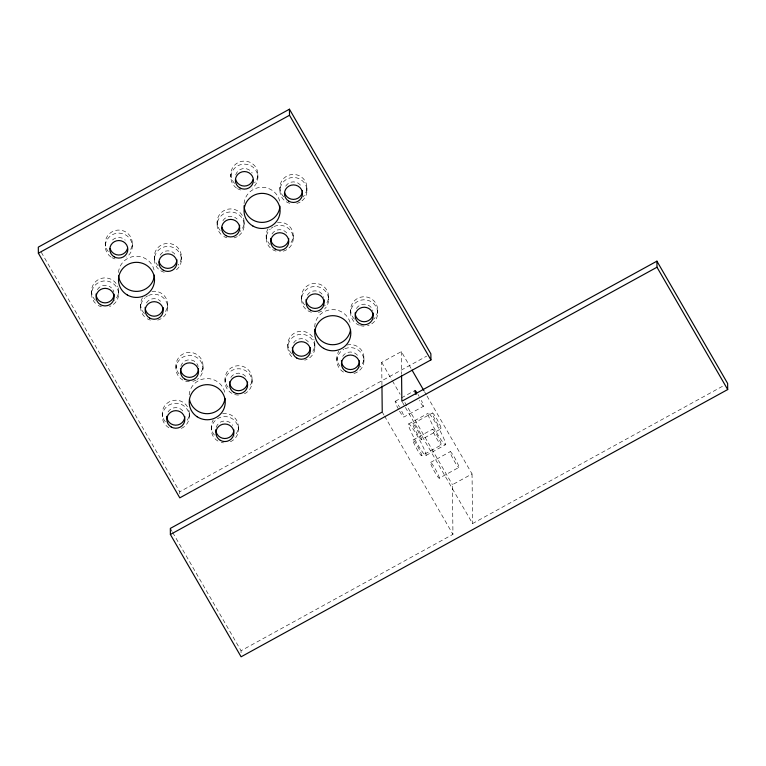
<?xml version="1.0" encoding="UTF-8"?>
<svg xmlns="http://www.w3.org/2000/svg" width="766" height="766" viewBox="0 0 766 766"><rect width="100%" height="100%" fill="white"/><g stroke="black" fill="none" stroke-linecap="round" stroke-linejoin="round"><path stroke-width="0.57" stroke-dasharray="3.83 2.87" d="M381.947 384.838L381.707 362.385L401.336 351.604L411.438 369.078M179.751 493.802L179.723 491.772L426.691 356.133M395.285 401.26L400.446 398.425M401.48 397.86L413.87 391.053M399.584 411.198A9.01 0.977 61.2 0 0 403.835 417.077L423.454 406.306A9.01 0.977 61.2 0 0 421.367 400.465M408.69 423.933L428.309 413.161M412.874 423.742L432.503 412.96M413.046 439.943L432.666 429.171M421.424 439.56A9.01 0.977 61.2 0 0 415.986 427.706A9.01 0.977 61.2 0 0 414.042 427.677A9.01 0.977 61.2 0 0 421.424 439.56L441.044 428.778A9.01 0.977 61.2 0 0 435.605 416.934A9.01 0.977 61.2 0 0 433.661 416.895A9.01 0.977 61.2 0 0 441.044 428.778M421.597 455.76A9.01 0.977 61.2 0 0 416.158 443.916A9.01 0.977 61.2 0 0 414.215 443.878A9.01 0.977 61.2 0 0 421.597 455.76L441.216 444.989A9.01 0.977 61.2 0 0 435.777 433.144A9.01 0.977 61.2 0 0 433.834 433.106A9.01 0.977 61.2 0 0 441.216 444.989M425.791 455.569A18.011 1.953 61.2 0 0 414.913 431.88A18.011 1.953 61.2 0 0 411.016 431.804A18.011 1.953 61.2 0 0 425.791 455.569L445.41 444.787A18.011 1.953 61.2 0 0 434.533 421.099A18.011 1.953 61.2 0 0 430.636 421.032A18.011 1.953 61.2 0 0 445.41 444.787M430.645 462.425L450.264 451.643M439.186 478.243A9.01 0.977 61.2 0 0 433.748 466.398A9.01 0.977 61.2 0 0 431.804 466.36A9.01 0.977 61.2 0 0 439.186 478.243L458.815 467.461A9.01 0.977 61.2 0 0 453.376 455.617A9.01 0.977 61.2 0 0 451.423 455.579A9.01 0.977 61.2 0 0 458.815 467.461M241.06 652.747L241.041 650.727L452.945 534.342L452.428 484.706L472.048 473.924L426.882 395.802M405.415 407.416L472.565 523.561L723.458 385.767M424.508 391.694L426.289 394.777M381.707 362.385L391.809 379.859M392.403 380.884L400.13 394.251M404.888 402.466L452.428 484.706M402.447 402.274L404.821 406.382M382.234 412.022L384.015 415.105M384.609 416.13L452.945 534.342M41.287 252.292L179.723 491.772M170.33 528.406L172.111 531.489M172.704 532.514L241.041 650.727M472.048 473.924L472.565 523.561M401.336 351.604L401.566 374.067M377.628 310.058L377.667 313.093M363.917 357.875L363.946 360.91M350.617 309.79L350.646 312.825M336.896 357.607L336.925 360.642M328.566 296.72L328.595 299.755M314.845 344.537L314.874 347.572M306.917 187.737L306.955 190.772M301.545 296.452L301.574 299.487M293.206 235.555L293.234 238.599M287.825 344.269L287.863 347.304M279.896 187.469L279.935 190.504M266.185 235.286L266.214 238.331M257.845 174.399L257.883 177.434M252.062 379.017L252.091 382.062M244.134 222.217L244.162 225.261M238.341 426.844L238.379 429.879M230.825 174.131L230.863 177.166M225.041 378.749L225.07 381.794M217.113 221.949L217.142 224.993M211.32 426.576L211.359 429.611M202.99 365.679L203.019 368.724M189.269 413.506L189.307 416.541M181.351 256.706L181.379 259.741M175.969 365.411L175.998 368.456M167.63 304.523L167.668 307.559M162.248 413.238L162.287 416.273M154.33 256.438L154.359 259.473M140.609 304.255L140.647 307.29M132.279 243.368L132.307 246.403M118.558 291.185L118.596 294.221M105.258 243.1L105.287 246.135M91.537 290.917L91.575 293.952M146.402 302.963A9.01 8.78 -0.6 0 1 160.592 301.287M283.755 196.814A13.51 13.166 -0.6 0 1 283.956 178.2A13.51 13.166 -0.6 0 1 303.068 178.392A13.51 13.166 -0.6 0 1 302.857 197.006M289.807 203.325A13.51 13.166 -0.6 0 1 281.62 184.271A13.51 13.166 -0.6 0 1 302.532 180.9A13.51 13.166 -0.6 0 1 301.067 201.506M300.071 202.109A13.51 13.166 -0.6 0 1 296.796 203.392M354.466 319.135A13.51 13.166 -0.6 0 1 354.677 300.521A13.51 13.166 -0.6 0 1 373.779 300.703A13.51 13.166 -0.6 0 1 373.578 319.326M359.398 325.282A13.51 13.166 -0.6 0 1 353.643 304.686A13.51 13.166 -0.6 0 1 375.522 305.835A13.51 13.166 -0.6 0 1 367.508 325.713M364.013 326.125A13.51 13.166 -0.6 0 1 360.518 325.636M97.33 289.625A9.01 8.78 -0.6 0 1 111.52 287.949M112.928 289.778A9.01 8.78 -0.6 0 1 113.808 291.903M95.424 303.307A13.51 13.166 -0.6 0 1 97.129 283.449A13.51 13.166 -0.6 0 1 117.045 287.959A13.51 13.166 -0.6 0 1 109.567 306.505M101.447 306.773A13.51 13.166 -0.6 0 1 98.201 305.423M118.136 287.777A13.51 13.166 -0.6 0 1 114.498 300.454M95.396 300.262A13.51 13.166 -0.6 0 1 97.914 279.877A13.51 13.166 -0.6 0 1 117.792 286.675M148.575 295.446A13.51 13.166 -0.6 0 1 166.902 303.049A13.51 13.166 -0.6 0 1 157.509 320.178M150.519 320.111A13.51 13.166 -0.6 0 1 147.273 318.761M144.496 316.645A13.51 13.166 -0.6 0 1 144.707 298.022M145.578 297.256A13.51 13.166 -0.6 0 1 147.522 295.963M151.917 291.406A13.51 13.166 -0.6 0 1 164.374 312.959M144.468 313.6A13.51 13.166 -0.6 0 1 142.495 297.687M189.183 394.94A18.011 17.551 -0.6 0 1 207.213 378.576A18.011 17.551 -0.6 0 1 225.137 395.026M118.481 272.485A18.011 17.551 -0.6 0 1 136.635 256.256A18.011 17.551 -0.6 0 1 154.435 272.849M314.721 326.986A18.011 17.551 -0.6 0 1 331.745 309.636A18.011 17.551 -0.6 0 1 350.617 325.052M244.057 203.517A18.011 17.551 -0.6 0 1 262.211 187.287A18.011 17.551 -0.6 0 1 280.002 203.88M347.055 344.987A13.51 13.166 -0.6 0 1 359.857 367.144M339.97 366.1A13.51 13.166 -0.6 0 1 338.783 351.039M314.424 341.129A13.51 13.166 -0.6 0 1 310.785 353.806M291.683 353.614A13.51 13.166 -0.6 0 1 294.201 333.229A13.51 13.166 -0.6 0 1 314.079 340.027M304.609 304.945A13.51 13.166 -0.6 0 1 306.18 286.656A13.51 13.166 -0.6 0 1 324.976 287.643A13.51 13.166 -0.6 0 1 324.506 305.988M277.493 222.437A13.51 13.166 -0.6 0 1 289.95 243.99M270.044 244.632A13.51 13.166 -0.6 0 1 268.071 228.728M234.683 183.476A13.51 13.166 -0.6 0 1 234.616 165.13A13.51 13.166 -0.6 0 1 253.431 164.518A13.51 13.166 -0.6 0 1 254.59 182.825M220.187 230.442A13.51 13.166 -0.6 0 1 221.747 212.163A13.51 13.166 -0.6 0 1 240.553 213.149A13.51 13.166 -0.6 0 1 240.074 231.485M158.179 265.783A13.51 13.166 -0.6 0 1 158.112 247.437A13.51 13.166 -0.6 0 1 176.927 246.824A13.51 13.166 -0.6 0 1 178.095 265.132M108.322 251.593A13.51 13.166 -0.6 0 1 109.595 233.563A13.51 13.166 -0.6 0 1 128.142 233.745A13.51 13.166 -0.6 0 1 129.023 251.794M179.033 373.913A13.51 13.166 -0.6 0 1 179.751 356.42A13.51 13.166 -0.6 0 1 197.657 355.07A13.51 13.166 -0.6 0 1 201.104 372.247M188.848 410.097A13.51 13.166 -0.6 0 1 186.014 421.942M165.322 421.731A13.51 13.166 -0.6 0 1 169.133 401.901A13.51 13.166 -0.6 0 1 188.513 408.996M222.628 413.726A13.51 13.166 -0.6 0 1 234.281 436.113M214.394 435.069A13.51 13.166 -0.6 0 1 213.207 420.007M228.105 387.251A13.51 13.166 -0.6 0 1 229.379 369.222A13.51 13.166 -0.6 0 1 247.925 369.404A13.51 13.166 -0.6 0 1 248.806 387.452M221.001 234.339A13.51 13.166 -0.6 0 1 221.786 215.198A13.51 13.166 -0.6 0 1 241.347 217.065A13.51 13.166 -0.6 0 1 238.283 235.985M237.288 236.589A13.51 13.166 -0.6 0 1 234.013 237.872M227.023 237.805A13.51 13.166 -0.6 0 1 223.777 236.455M307.329 295.159A9.01 8.78 -0.6 0 1 323.807 297.438M164.23 272.284A13.51 13.166 -0.6 0 1 156.044 253.24A13.51 13.166 -0.6 0 1 176.956 249.86A13.51 13.166 -0.6 0 1 175.5 270.465M160.113 255.145A9.01 8.78 -0.6 0 1 175.72 255.298M342.689 356.314A9.01 8.78 -0.6 0 1 358.287 356.468M293.617 342.976A9.01 8.78 -0.6 0 1 309.215 343.13M291.712 356.659A13.51 13.166 -0.6 0 1 293.742 336.58A13.51 13.166 -0.6 0 1 313.677 342A13.51 13.166 -0.6 0 1 304.724 360.192M356.401 308.497A9.01 8.78 -0.6 0 1 372.879 310.776M238.437 395.093A13.51 13.166 -0.6 0 1 226.401 376.24A13.51 13.166 -0.6 0 1 249.027 373.569A13.51 13.166 -0.6 0 1 241.941 394.672M168.041 411.945A9.01 8.78 -0.6 0 1 183.639 412.098M180.833 366.234A9.01 8.78 -0.6 0 1 198.231 366.407M230.834 377.456A9.01 8.78 -0.6 0 1 246.432 377.619M189.365 381.755A13.51 13.166 -0.6 0 1 176.735 364.319A13.51 13.166 -0.6 0 1 197.695 358.115A13.51 13.166 -0.6 0 1 197.14 379.448M196.134 380.051A13.51 13.166 -0.6 0 1 192.869 381.334M168.913 427.744A13.51 13.166 -0.6 0 1 166.346 407.005A13.51 13.166 -0.6 0 1 187.565 409.944A13.51 13.166 -0.6 0 1 179.148 429.161M112.497 239.997A9.01 8.78 -0.6 0 1 125.231 240.131M110.936 256.974A13.51 13.166 -0.6 0 1 108.801 237.422A13.51 13.166 -0.6 0 1 128.985 237.623A13.51 13.166 -0.6 0 1 126.428 257.127M115.159 258.946A13.51 13.166 -0.6 0 1 111.913 257.606M344.863 348.798A13.51 13.166 -0.6 0 1 363.18 356.401A13.51 13.166 -0.6 0 1 353.796 373.53M343.561 372.113A13.51 13.166 -0.6 0 1 343.81 349.315M216.194 427.39A9.01 8.78 -0.6 0 1 232.711 425.436M217.984 441.082A13.51 13.166 -0.6 0 1 215.141 420.611A13.51 13.166 -0.6 0 1 236.234 422.631A13.51 13.166 -0.6 0 1 229.35 442.164M223.548 442.853A13.51 13.166 -0.6 0 1 221.23 442.432M274.142 226.477A13.51 13.166 -0.6 0 1 292.947 235.746A13.51 13.166 -0.6 0 1 279.58 251.621M276.086 251.143A13.51 13.166 -0.6 0 1 270.274 229.063M271.154 228.297A13.51 13.166 -0.6 0 1 273.098 226.995M271.978 233.994A9.01 8.78 -0.6 0 1 287.576 234.147M285.689 186.176A9.01 8.78 -0.6 0 1 301.287 186.329M236.502 188.015A13.51 13.166 -0.6 0 1 234.377 168.453A13.51 13.166 -0.6 0 1 254.561 168.654A13.51 13.166 -0.6 0 1 251.995 188.168M240.735 189.987A13.51 13.166 -0.6 0 1 237.489 188.637M235.698 174.945A9.01 8.78 -0.6 0 1 252.215 172.992M222.906 220.656A9.01 8.78 -0.6 0 1 237.096 218.98M311.446 312.298A13.51 13.166 -0.6 0 1 302.905 293.933A13.51 13.166 -0.6 0 1 322.955 288.916A13.51 13.166 -0.6 0 1 324.535 309.024M321.71 311.092A13.51 13.166 -0.6 0 1 318.436 312.375M401.748 411.237A9.01 0.977 61.2 0 1 403.835 417.077M398.435 409.149A9.01 0.977 61.2 0 1 395.179 401.327A9.01 0.977 61.2 0 1 399.536 407.148M423.454 406.306A9.01 0.977 61.2 0 1 419.203 400.417M418.016 394.461A9.01 0.977 61.2 0 1 419.155 396.367"/><path stroke-width="1.15" d="M289.443 109.203L38.3 247.131L38.367 253.211L179.79 497.852L430.932 359.915L430.875 353.835L289.443 109.203L289.51 115.273L430.932 359.915M38.367 253.211L289.51 115.273M381.956 386.016L382.234 412.022L170.33 528.406L170.387 534.486L241.099 656.797L727.7 389.549L727.633 383.469L656.922 261.158L401.853 401.24L401.575 375.244M170.387 534.486L656.989 267.229L656.922 261.158M656.989 267.229L727.7 389.549M412.031 370.112L423.914 390.67M324.095 299.707A9.01 8.78 -0.6 0 1 314.989 308.401A9.01 8.78 -0.6 0 1 306.074 299.535M163.158 307.52A9.01 8.78 -0.6 0 1 154.052 316.205A9.01 8.78 -0.6 0 1 145.147 307.338M114.086 294.182A9.01 8.78 -0.6 0 1 104.98 302.867A9.01 8.78 -0.6 0 1 96.076 294M225.013 398.454A18.011 17.551 -0.6 0 1 189.48 399.507M154.406 275.128A18.011 17.551 -0.6 0 1 118.558 275.923M350.56 329.629A18.011 17.551 -0.6 0 1 314.845 329.275M279.983 206.169A18.011 17.551 -0.6 0 1 261.819 222.399A18.011 17.551 -0.6 0 1 244.028 205.805M359.445 360.872A9.01 8.78 -0.6 0 1 350.34 369.557A9.01 8.78 -0.6 0 1 341.435 360.69M310.374 347.534A9.01 8.78 -0.6 0 1 301.268 356.219A9.01 8.78 -0.6 0 1 292.363 347.352M373.157 313.045A9.01 8.78 -0.6 0 1 364.061 321.73A9.01 8.78 -0.6 0 1 355.146 312.873M198.518 368.676A9.01 8.78 -0.6 0 1 189.413 377.36A9.01 8.78 -0.6 0 1 180.498 368.494M247.59 382.014A9.01 8.78 -0.6 0 1 238.485 390.698A9.01 8.78 -0.6 0 1 229.57 381.832M184.798 416.503A9.01 8.78 -0.6 0 1 175.701 425.187A9.01 8.78 -0.6 0 1 166.787 416.321M176.879 259.693A9.01 8.78 -0.6 0 1 159.146 261.79M127.472 248.624A9.01 8.78 -0.6 0 1 110.074 248.452M233.869 429.841A9.01 8.78 -0.6 0 1 224.773 438.525A9.01 8.78 -0.6 0 1 215.859 429.659M288.734 238.552A9.01 8.78 -0.6 0 1 279.628 247.236A9.01 8.78 -0.6 0 1 270.724 238.37M302.446 190.734A9.01 8.78 -0.6 0 1 284.713 192.821M253.048 179.656A9.01 8.78 -0.6 0 1 235.65 179.483M239.662 225.214A9.01 8.78 -0.6 0 1 221.929 227.311M416.072 394.423A9.01 0.977 61.2 0 1 416.953 392.814M310.527 310.211A9.01 8.78 -0.6 0 0 324.123 302.752A9.01 8.78 -0.6 0 0 310.699 295.015A9.01 8.78 -0.6 0 0 310.527 310.211M149.6 318.024A9.01 8.78 -0.6 0 0 163.196 310.556A9.01 8.78 -0.6 0 0 149.763 302.819A9.01 8.78 -0.6 0 0 149.6 318.024M100.528 304.686A9.01 8.78 -0.6 0 0 114.124 297.218A9.01 8.78 -0.6 0 0 100.691 289.481A9.01 8.78 -0.6 0 0 100.528 304.686M127.328 294.996A18.011 17.551 -0.6 0 0 154.521 280.069A18.011 17.551 -0.6 0 0 127.663 264.596A18.011 17.551 -0.6 0 0 127.328 294.996M234.023 392.518A9.01 8.78 -0.6 0 0 247.619 385.059A9.01 8.78 -0.6 0 0 234.195 377.322A9.01 8.78 -0.6 0 0 234.023 392.518M184.951 379.18A9.01 8.78 -0.6 0 0 198.547 371.721A9.01 8.78 -0.6 0 0 185.123 363.984A9.01 8.78 -0.6 0 0 184.951 379.18M171.239 427.007A9.01 8.78 -0.6 0 0 184.836 419.538A9.01 8.78 -0.6 0 0 171.402 411.802A9.01 8.78 -0.6 0 0 171.239 427.007M220.311 440.345A9.01 8.78 -0.6 0 0 233.908 432.876A9.01 8.78 -0.6 0 0 220.474 425.14A9.01 8.78 -0.6 0 0 220.311 440.345M197.168 416.781A18.011 17.551 -0.6 0 0 225.194 403.395A18.011 17.551 -0.6 0 0 199.304 386.447A18.011 17.551 -0.6 0 0 197.168 416.781M345.887 371.376A9.01 8.78 -0.6 0 0 359.474 363.907A9.01 8.78 -0.6 0 0 346.05 356.171A9.01 8.78 -0.6 0 0 345.887 371.376M296.815 358.038A9.01 8.78 -0.6 0 0 310.402 350.569A9.01 8.78 -0.6 0 0 296.978 342.833A9.01 8.78 -0.6 0 0 296.815 358.038M323.616 348.348A18.011 17.551 -0.6 0 0 350.809 333.421A18.011 17.551 -0.6 0 0 323.951 317.947A18.011 17.551 -0.6 0 0 323.616 348.348M359.599 323.549A9.01 8.78 -0.6 0 0 373.195 316.09A9.01 8.78 -0.6 0 0 359.771 308.353A9.01 8.78 -0.6 0 0 359.599 323.549M252.904 226.027A18.011 17.551 -0.6 0 0 280.097 211.1A18.011 17.551 -0.6 0 0 253.24 195.627A18.011 17.551 -0.6 0 0 252.904 226.027M275.176 249.055A9.01 8.78 -0.6 0 0 288.763 241.587A9.01 8.78 -0.6 0 0 275.339 233.86A9.01 8.78 -0.6 0 0 275.176 249.055M288.887 201.238A9.01 8.78 -0.6 0 0 302.484 193.769A9.01 8.78 -0.6 0 0 289.05 186.033A9.01 8.78 -0.6 0 0 288.887 201.238M239.815 187.9A9.01 8.78 -0.6 0 0 253.412 180.431A9.01 8.78 -0.6 0 0 239.978 172.695A9.01 8.78 -0.6 0 0 239.815 187.9M226.104 235.717A9.01 8.78 -0.6 0 0 239.691 228.249A9.01 8.78 -0.6 0 0 226.267 220.522A9.01 8.78 -0.6 0 0 226.104 235.717M163.311 270.207A9.01 8.78 -0.6 0 0 176.908 262.738A9.01 8.78 -0.6 0 0 163.484 255.001A9.01 8.78 -0.6 0 0 163.311 270.207M114.239 256.869A9.01 8.78 -0.6 0 0 127.836 249.4A9.01 8.78 -0.6 0 0 114.412 241.663A9.01 8.78 -0.6 0 0 114.239 256.869"/></g></svg>
